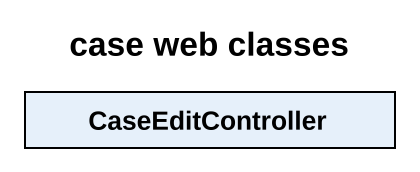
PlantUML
@startuml
title case web classes
hide circle
hide empty members
class CaseEditController
@enduml
